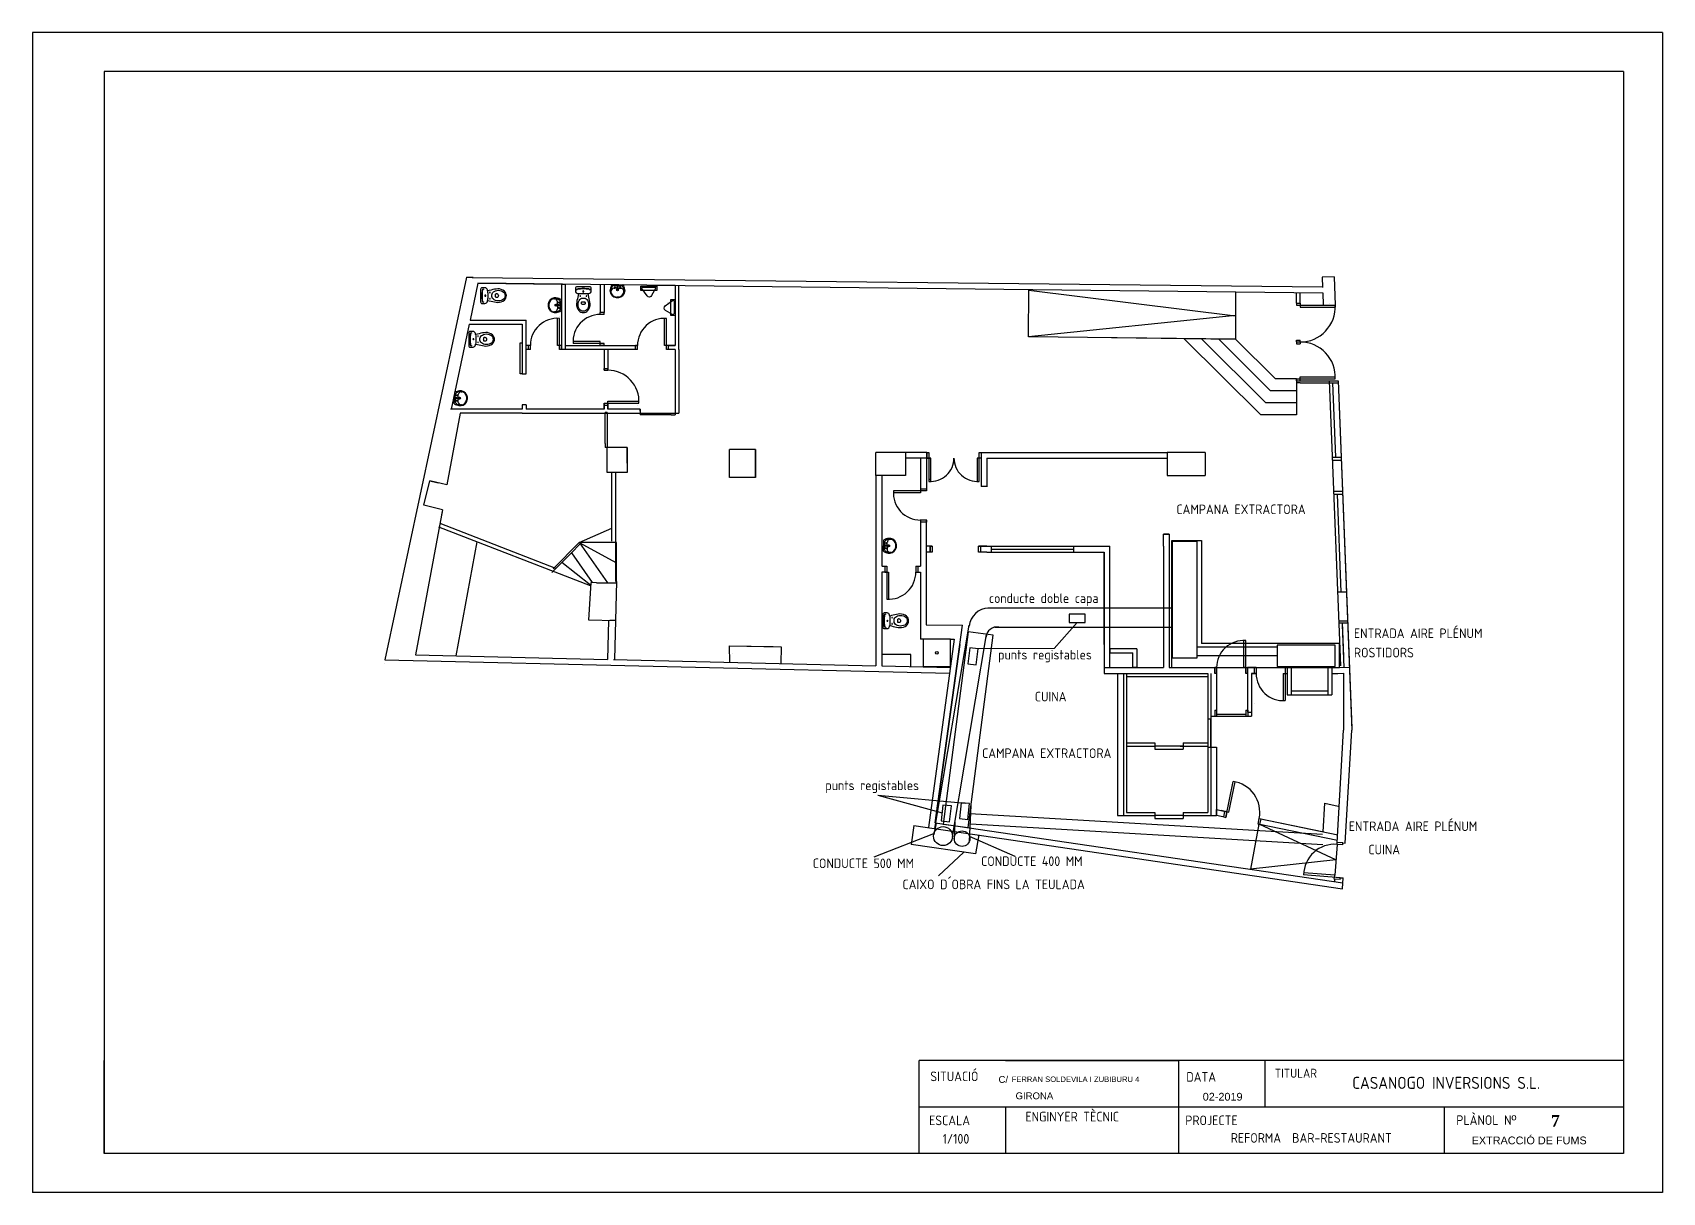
# Model space of a CAD drawing. Header units: millimetres. Extents: x 7 to 259, y -45 to 103.
# Drawn here: x 212.57 to 217.82, y 82.9 to 86.63 of the extents above; entities that cross this region are included whole.
import ezdxf

# ---------------------------------------------------------------- set-up
doc = ezdxf.new("R2010")
doc.units = ezdxf.units.MM
doc.linetypes.add('CONTINUA', pattern=[0])
doc.linetypes.add('LÍNEAS_OCULTAS2', pattern=[4.7625, 3.175, -1.5875])
for name, color, linetype in [('CAJETI1', 5, 'Continuous'), ('emergencia', 97, 'Continuous'), ('estructura', 5, 'Continuous'), ('maquiactual', 90, 'Continuous'), ('maquinaria', 42, 'Continuous'), ('OFICINES', 6, 'Continuous'), ('portes', 4, 'Continuous')]:
    doc.layers.add(name, color=color, linetype=linetype)
doc.layers.add('ELECTRIC', color=86, linetype='Continuous', lineweight=9)
doc.styles.add('ISO', font='isocp.shx')
doc.styles.get("Standard").update_dxf_attribs({"font": 'arial.ttf'})
doc.styles.add('TECHNICLIGHT', font='timesbd.ttf', dxfattribs={"height": 2})

# ---------------------------------------------------------------- blocks, each defined once
blk = doc.blocks.new('VI-IN')
for p, q in [((-0.048, -0.423), (-0.048, -0.403)), ((0, -0.04), (-0.011, -0.04)), ((0, -0.04), (0.011, -0.04)), ((0.048, -0.423), (0.048, -0.403))]:
    blk.add_line(p, q)
blk.add_lwpolyline([(-0.163, -0.358, -0.0164), (-0.122, -0.18, -0.014244), (-0.146, -0.175, -0.379899), (-0.203, -0.112), (-0.203, -0.04, -0.414214), (-0.163, 0), (0, 0), (0.163, 0, -0.414214), (0.203, -0.04), (0.203, -0.112, -0.379899), (0.146, -0.175, -0.014244), (0.122, -0.18, -0.0164), (0.163, -0.358, -0.034533), (0.175, -0.44, -0.180901), (0.118, -0.613, -0.210568), (0, -0.665, -0.210568), (-0.118, -0.613, -0.180901), (-0.175, -0.44, -0.034533)], format="xyb", close=True)
for centre, radius in [((-0.08, -0.24), 0.0075), ((0, -0.122), 0.0135), ((0, -0.122), 0.0135), ((0.08, -0.24), 0.0075)]:
    blk.add_circle(centre, radius)
for centre, radius, start, end in [((-0.139, -0.089), 0.04, 96.2719, 180), ((-0.14, -0.096), 0.04, 96.2141, 169.7572), ((0, -1.201), 1.154, 90.0008, 97.203), ((0, -1.197), 1.157, 90.0008, 97.1409), ((0.079, -0.461), 0.216, 168.3805, 209.1161), ((0.112, -0.468), 0.25, 152.5973, 168.3805), ((0, 1.219), 1.404, 264.9986, 270), ((-0.007, -0.406), 0.116, 96.2419, 152.5973), ((-0.033, -0.403), 0.015, 96.6492, 180), ((0, -0.686), 0.3, 90, 96.6492), ((0, -0.47), 0.18, 90, 96.2419), ((0, -1.197), 1.157, 82.8591, 89.9992), ((0, -1.201), 1.154, 82.797, 89.9992), ((0, 1.219), 1.404, 270, 275.0014), ((0, -0.47), 0.18, 83.7581, 90), ((0, -0.686), 0.3, 83.3508, 90), ((0.007, -0.406), 0.116, 27.4027, 83.7581), ((0.033, -0.403), 0.015, 0, 83.3508), ((-0.112, -0.468), 0.25, 11.6195, 27.4027), ((-0.079, -0.461), 0.216, 330.8839, 11.6195), ((0.139, -0.089), 0.04, 0, 83.7281), ((0.14, -0.096), 0.04, 10.2428, 83.7859), ((0, -0.505), 0.126, 209.1161, 270), ((-0.018, -0.423), 0.03, 180, 233.1301), ((0, -0.399), 0.06, 233.1301, 270), ((0, -0.399), 0.06, 270, 306.8699), ((0, -0.505), 0.126, 270, 330.8839), ((0.018, -0.423), 0.03, 306.8699, 0)]:
    blk.add_arc(centre, radius, start, end)
blk = doc.blocks.new('Vic-WC')
at = {"xscale": -1}
blk.add_blockref('VI-IN', (0, 0), dxfattribs=at)

msp = doc.modelspace()

# ---------------------------------------------------------------- linework, layer by layer
at = {"color": 6}
for p, q in [((214.4316, 85.8217), (214.4493, 85.8217)), ((214.4316, 85.8217), (214.4671, 85.8217)), ((214.4395, 85.8103), (214.4377, 85.8103)), ((214.4493, 85.8193), (214.4378, 85.8193)), ((214.4493, 85.8103), (214.4395, 85.8103)), ((214.4493, 85.8193), (214.4608, 85.8193)), ((214.4493, 85.8103), (214.4591, 85.8103)), ((214.4591, 85.8103), (214.461, 85.8103)), ((214.2563, 85.7654), (214.2563, 85.7673)), ((214.2563, 85.7556), (214.2563, 85.7654)), ((214.2563, 85.7556), (214.2563, 85.7458)), ((214.2563, 85.7458), (214.2563, 85.744)), ((214.2653, 85.7556), (214.2653, 85.7671)), ((214.2653, 85.7556), (214.2653, 85.7441)), ((214.2677, 85.7734), (214.2677, 85.7556)), ((214.2677, 85.7734), (214.2677, 85.7379)), ((213.9239, 85.439), (213.9254, 85.4745)), ((213.9239, 85.439), (213.9246, 85.4567)), ((213.9271, 85.4566), (213.9266, 85.4452)), ((213.9271, 85.4566), (213.9275, 85.4681)), ((213.936, 85.4563), (213.9356, 85.4465)), ((213.9356, 85.4465), (213.9356, 85.4446)), ((213.936, 85.4563), (213.9364, 85.466)), ((213.9364, 85.466), (213.9365, 85.4679)), ((215.3063, 84.9636), (215.3077, 84.999)), ((215.3063, 84.9636), (215.307, 84.9813)), ((215.3094, 84.9812), (215.3089, 84.9697)), ((215.3094, 84.9812), (215.3099, 84.9927)), ((215.318, 84.9711), (215.3179, 84.9692)), ((215.3184, 84.9809), (215.318, 84.9711)), ((215.3184, 84.9809), (215.3187, 84.9906)), ((215.3187, 84.9906), (215.3188, 84.9925))]:
    msp.add_line(p, q, dxfattribs=at)
for p, q in [((215.8567, 84.6492), (215.9307, 84.7333)), ((215.8567, 84.6492), (215.6111, 84.6484)), ((216.7787, 84.5894), (216.7787, 84.5883)), ((216.492, 84.4441), (216.492, 84.4316)), ((216.3608, 84.3312), (216.3795, 84.3312)), ((215.288, 84.177), (215.5706, 84.1511)), ((215.288, 84.177), (215.4952, 84.1196)), ((216.7231, 84.0593), (216.7284, 84.1508)), ((215.2765, 83.9781), (215.4689, 84.0534)), ((215.4041, 84.0795), (215.3956, 84.0181)), ((215.603, 83.9879), (215.3956, 84.0181)), ((215.7302, 83.9796), (215.584, 84.0437)), ((215.6132, 84.0489), (215.603, 83.9879)), ((215.4836, 83.9173), (215.5656, 83.9929))]:
    msp.add_line(p, q)
for centre, radius in [((214.4409, 85.8144), 0.00161), ((214.4493, 85.8056), 0.00322), ((214.4493, 85.8056), 0.00211), ((214.4493, 85.8149), 0.00161), ((214.4578, 85.8144), 0.00161), ((214.2516, 85.7556), 0.00322), ((214.2516, 85.7556), 0.00211), ((214.2604, 85.7641), 0.00161), ((214.2604, 85.7472), 0.00161), ((214.2609, 85.7556), 0.00161), ((213.9314, 85.4565), 0.00161), ((213.9316, 85.448), 0.00161), ((213.9322, 85.4649), 0.00161), ((213.9407, 85.4561), 0.00322), ((213.9407, 85.4561), 0.00211), ((215.3137, 84.981), 0.00161), ((215.3139, 84.9726), 0.00161), ((215.3146, 84.9895), 0.00161), ((215.3231, 84.9807), 0.00322), ((215.3231, 84.9807), 0.00211)]:
    msp.add_circle(centre, radius, dxfattribs=at)
for centre, radius, start, end in [((214.433, 85.801), 0.0382, 9.9338, 9.9338), ((214.247, 85.772), 0.0382, 279.9338, 279.9338), ((214.4482, 85.8023), 0.0226, 174.8129, 186.5806), ((214.4657, 85.801), 0.0401, 171.9611, 175.3079), ((214.448, 85.8028), 0.0225, 187.8325, 262.7669), ((214.4666, 85.801), 0.041, 150.4514, 172.1359), ((214.4482, 85.8023), 0.0207, 174.8129, 186.5806), ((214.4657, 85.801), 0.0382, 171.8597, 175.3079), ((214.448, 85.8028), 0.0205, 187.8325, 262.7669), ((214.4469, 85.8029), 0.0194, 143.508, 169.4742), ((214.4405, 85.7991), 0.0122, 129.1375, 203.4893), ((214.4316, 85.8209), 0.000804, 90, 150.4514), ((214.4528, 85.7991), 0.0264, 135.309, 144.5281), ((214.438, 85.8019), 0.00841, 92.1402, 128.2338), ((214.4378, 85.8139), 0.00533, 90, 135.309), ((214.4507, 85.8028), 0.0205, 277.2331, 352.1675), ((214.4507, 85.8028), 0.0225, 277.2331, 352.1675), ((214.4608, 85.8139), 0.00533, 44.691, 90), ((214.4606, 85.8019), 0.00841, 51.7662, 87.8598), ((214.4458, 85.7991), 0.0264, 35.4719, 44.691), ((214.4582, 85.7991), 0.0122, 336.5107, 50.8625), ((214.4671, 85.8209), 0.000804, 29.5486, 90), ((214.4517, 85.8029), 0.0194, 10.5258, 36.492), ((214.4321, 85.801), 0.041, 7.8641, 29.5486), ((214.433, 85.801), 0.0382, 4.6921, 8.1403), ((214.4505, 85.8023), 0.0207, 353.4194, 5.1871), ((214.433, 85.801), 0.0401, 4.6921, 8.0389), ((214.4505, 85.8023), 0.0226, 353.4194, 5.1871), ((214.2594, 85.7556), 0.0332, 172.7803, 180), ((214.2594, 85.7556), 0.0332, 180, 187.2197), ((214.2488, 85.757), 0.0225, 97.8325, 172.7669), ((214.2488, 85.7543), 0.0225, 187.2331, 262.1675), ((214.2594, 85.7556), 0.0313, 172.7803, 187.2197), ((214.2488, 85.757), 0.0205, 97.8325, 172.7669), ((214.2488, 85.7543), 0.0205, 187.2331, 262.1675), ((214.2451, 85.7645), 0.0122, 39.1375, 113.4893), ((214.2451, 85.7468), 0.0122, 246.5107, 320.8625), ((214.2483, 85.7568), 0.0226, 84.8129, 96.5806), ((214.2483, 85.7568), 0.0207, 84.8129, 96.5806), ((214.2483, 85.7545), 0.0207, 263.4194, 275.1871), ((214.247, 85.7393), 0.0382, 81.8597, 85.3079), ((214.247, 85.772), 0.0382, 274.6921, 278.1403), ((214.247, 85.7393), 0.0401, 81.9611, 85.3079), ((214.2489, 85.758), 0.0194, 53.508, 79.4742), ((214.2489, 85.7532), 0.0194, 280.5258, 306.492), ((214.247, 85.7384), 0.041, 60.4514, 82.1359), ((214.247, 85.7729), 0.041, 277.8641, 299.5486), ((214.2479, 85.7669), 0.00841, 2.1402, 38.2338), ((214.2479, 85.7443), 0.00841, 321.7662, 357.8598), ((214.2451, 85.7521), 0.0264, 45.309, 54.5281), ((214.2451, 85.7591), 0.0264, 305.4719, 314.691), ((214.2599, 85.7671), 0.00533, 0, 45.309), ((214.2599, 85.7441), 0.00533, 314.691, 0), ((214.2669, 85.7734), 0.000804, 0, 60.4514), ((214.2669, 85.7379), 0.000804, 299.5486, 0), ((214.4493, 85.8134), 0.0332, 262.7803, 270), ((214.4493, 85.8134), 0.0313, 262.7803, 277.2197), ((214.4493, 85.8134), 0.0332, 270, 277.2197), ((214.2483, 85.7545), 0.0226, 263.4194, 275.1871), ((214.247, 85.772), 0.0401, 274.6921, 278.0389), ((213.9446, 85.4396), 0.0382, 97.6416, 97.6416), ((213.9262, 85.4744), 0.000804, 117.2564, 177.7078), ((213.9446, 85.4387), 0.041, 95.5719, 117.2564), ((213.9328, 85.4679), 0.00533, 132.3988, 177.7078), ((213.9471, 85.4523), 0.0264, 123.1796, 132.3988), ((213.9435, 85.4584), 0.0194, 98.2336, 124.1998), ((213.9449, 85.4673), 0.00841, 139.474, 175.5675), ((213.9476, 85.4647), 0.0122, 64.2185, 138.5702), ((213.9446, 85.4396), 0.0401, 92.3999, 95.7467), ((213.9446, 85.4396), 0.0382, 92.3999, 95.848), ((213.9441, 85.4571), 0.0226, 81.1272, 92.8948), ((213.9441, 85.4571), 0.0207, 81.1272, 92.8948), ((213.9436, 85.4573), 0.0205, 4.9409, 79.8753), ((213.9436, 85.4573), 0.0225, 4.9409, 79.8753), ((213.9247, 85.439), 0.000804, 177.7078, 238.1592), ((213.946, 85.4731), 0.041, 238.1592, 259.8437), ((213.9319, 85.445), 0.00533, 177.7078, 223.0168), ((213.9473, 85.4593), 0.0264, 223.0168, 232.2359), ((213.9433, 85.4536), 0.0194, 231.2157, 257.182), ((213.944, 85.4446), 0.00841, 179.848, 215.9415), ((213.9469, 85.447), 0.0122, 216.8453, 291.1971), ((213.9459, 85.4722), 0.0401, 259.6689, 263.0156), ((213.9459, 85.4722), 0.0382, 259.5675, 263.0156), ((213.944, 85.4548), 0.0226, 262.5207, 274.2884), ((213.944, 85.4548), 0.0207, 262.5207, 274.2884), ((213.9435, 85.4546), 0.0205, 275.5403, 350.4747), ((213.9435, 85.4546), 0.0225, 275.5403, 350.4747), ((213.9329, 85.4564), 0.0313, 350.4881, 4.9275), ((213.9329, 85.4564), 0.0332, 350.4881, 357.7078), ((213.9329, 85.4564), 0.0332, 357.7078, 4.9275), ((215.3269, 84.9642), 0.0382, 97.6416, 97.6416), ((215.3085, 84.999), 0.000804, 117.2564, 177.7078), ((215.3269, 84.9633), 0.041, 95.5719, 117.2564), ((215.3294, 84.9769), 0.0264, 123.1796, 132.3988), ((215.3258, 84.983), 0.0194, 98.2336, 124.1998), ((215.3299, 84.9892), 0.0122, 64.2185, 138.5702), ((215.3269, 84.9642), 0.0401, 92.3999, 95.7467), ((215.3269, 84.9642), 0.0382, 92.3999, 95.848), ((215.3264, 84.9817), 0.0226, 81.1272, 92.8948), ((215.3264, 84.9817), 0.0207, 81.1272, 92.8948), ((215.3259, 84.9819), 0.0205, 4.9409, 79.8753), ((215.3259, 84.9819), 0.0225, 4.9409, 79.8753), ((215.3071, 84.9636), 0.000804, 177.7078, 238.1592), ((215.3283, 84.9977), 0.041, 238.1592, 259.8437), ((215.3143, 84.9695), 0.00533, 177.7078, 223.0168), ((215.3152, 84.9925), 0.00533, 132.3988, 177.7078), ((215.3297, 84.9839), 0.0264, 223.0168, 232.2359), ((215.3256, 84.9781), 0.0194, 231.2157, 257.182), ((215.3263, 84.9692), 0.00841, 179.848, 215.9415), ((215.3272, 84.9918), 0.00841, 139.474, 175.5675), ((215.3292, 84.9716), 0.0122, 216.8453, 291.1971), ((215.3283, 84.9968), 0.0401, 259.6689, 263.0156), ((215.3283, 84.9968), 0.0382, 259.5675, 263.0156), ((215.3263, 84.9794), 0.0226, 262.5207, 274.2884), ((215.3263, 84.9794), 0.0207, 262.5207, 274.2884), ((215.3258, 84.9792), 0.0205, 275.5403, 350.4747), ((215.3258, 84.9792), 0.0225, 275.5403, 350.4747), ((215.3152, 84.981), 0.0313, 350.4881, 4.9275), ((215.3152, 84.981), 0.0332, 350.4881, 357.7078), ((215.3152, 84.981), 0.0332, 357.7078, 4.9275)]:
    msp.add_arc(centre, radius, start, end, dxfattribs=at)
at = {"color": 6, "linetype": 'ByBlock'}
for p in [(214.4256, 85.8025), (214.4283, 85.7992), (214.4395, 85.8103), (214.4472, 85.8056), (214.4483, 85.814), (214.4504, 85.816), (214.4514, 85.8056), (214.4703, 85.7995), (214.4731, 85.8021), (214.2282, 85.7556), (214.2452, 85.7766), (214.2455, 85.7346), (214.2485, 85.7794), (214.2516, 85.7577), (214.2516, 85.7535), (214.2563, 85.7654), (214.26, 85.7567), (214.262, 85.7546), (214.4493, 85.7822), (214.2481, 85.7319), (213.9452, 85.4797), (213.9476, 85.4768), (213.9303, 85.4575), (213.9323, 85.4554), (213.9356, 85.4465), (213.9406, 85.454), (213.9408, 85.4582), (213.9428, 85.4322), (213.9462, 85.4348), (213.9641, 85.4552), (215.3275, 85.0043), (215.33, 85.0014), (215.3127, 84.9821), (215.3146, 84.98), (215.318, 84.9711), (215.323, 84.9786), (215.3231, 84.9828), (215.3252, 84.9568), (215.3286, 84.9594), (215.3465, 84.9797)]:
    msp.add_point(p, dxfattribs=at)
at = {"layer": 'CAJETI1'}
for p, q in [((212.5655, 86.6344), (212.5655, 82.8969)), ((215.1905, 86.6344), (212.5655, 86.6344)), ((217.8155, 86.6344), (215.1905, 86.6344)), ((217.8155, 86.6344), (217.8155, 82.8969)), ((212.796, 86.5094), (212.796, 83.0219)), ((215.1905, 82.8969), (212.5655, 82.8969)), ((217.8155, 82.8969), (215.1905, 82.8969))]:
    msp.add_line(p, q, dxfattribs=at)
at = {"layer": 'CAJETI1', "color": 5}
for p, q in [((217.6905, 86.5094), (212.796, 86.5094)), ((217.6905, 86.5094), (217.6905, 83.0219)), ((217.6905, 83.3219), (215.421, 83.3219)), ((217.6905, 83.1719), (215.421, 83.1719)), ((217.6905, 83.0219), (212.796, 83.0219))]:
    msp.add_line(p, q, dxfattribs=at)
at = {"layer": 'CAJETI1', "linetype": 'CONTINUA'}
for p, q in [((212.796, 83.0219), (212.796, 83.3219)), ((215.421, 83.0219), (215.421, 83.3219))]:
    msp.add_line(p, q, dxfattribs=at)
at = {"layer": 'ELECTRIC'}
msp.add_line((216.122, 84.6481), (216.122, 84.5879), dxfattribs=at)
at = {"layer": 'emergencia', "color": 5}
for p, q in [((215.6994, 83.3219), (216.2562, 83.3219)), ((216.2562, 83.3219), (216.2562, 83.0219)), ((216.5343, 83.3219), (216.5343, 83.1719)), ((215.6994, 83.1719), (215.6994, 83.0219)), ((217.1125, 83.1719), (217.1125, 83.0219))]:
    msp.add_line(p, q, dxfattribs=at)
at = {"layer": 'estructura'}
for p, q in [((213.9632, 85.8462), (213.7006, 84.6128)), ((213.9851, 85.8454), (213.963, 85.8454)), ((213.9818, 85.8455), (216.7209, 85.8148)), ((216.758, 85.8473), (216.7197, 85.8458)), ((216.7197, 85.8458), (216.721, 85.8126)), ((216.758, 85.8473), (216.7615, 85.7562)), ((214.0002, 85.8265), (213.9749, 85.7075)), ((214.6352, 85.8194), (214.0002, 85.8265)), ((214.0002, 85.8265), (214.2689, 85.8235)), ((214.2689, 85.8235), (214.2814, 85.8235)), ((214.2689, 85.8235), (214.2689, 85.8235)), ((214.2689, 85.8235), (214.2814, 85.8235)), ((214.2689, 85.8235), (214.2689, 85.6134)), ((214.2814, 85.8235), (214.2814, 85.6134)), ((214.2814, 85.8234), (214.2814, 85.6259)), ((214.3939, 85.8221), (214.3939, 85.7322)), ((214.4064, 85.822), (214.4064, 85.7322)), ((214.5738, 85.8201), (216.7216, 85.7961)), ((214.6352, 85.8194), (214.6352, 85.6259)), ((214.6477, 85.6134), (214.6477, 85.8193)), ((215.7732, 85.6544), (215.7749, 85.8044)), ((215.7749, 85.8044), (216.4407, 85.7219)), ((216.4407, 85.7977), (216.4407, 85.6469)), ((216.4407, 85.7969), (216.4407, 85.6469)), ((216.6365, 85.7624), (216.6365, 85.7948)), ((216.649, 85.7624), (216.649, 85.7946)), ((216.7216, 85.7961), (216.7232, 85.7562)), ((216.6365, 85.7624), (216.649, 85.7624)), ((216.7232, 85.7562), (216.7615, 85.7562)), ((213.9722, 85.695), (213.9138, 85.4209)), ((213.9722, 85.695), (214.1424, 85.695)), ((213.9749, 85.7075), (214.1549, 85.7075)), ((214.1424, 85.695), (214.1424, 85.5345)), ((214.1549, 85.5345), (214.1549, 85.7075)), ((216.4407, 85.7223), (215.7732, 85.6544)), ((216.4407, 85.6469), (215.7732, 85.6544)), ((216.0413, 85.6514), (216.4407, 85.6469)), ((216.5216, 85.4024), (216.274, 85.6488)), ((216.5376, 85.4412), (216.3296, 85.6482)), ((216.5536, 85.4799), (216.3851, 85.6476)), ((216.5696, 85.5187), (216.4407, 85.6469)), ((214.1626, 85.6262), (214.1549, 85.6262)), ((214.1626, 85.6134), (214.1549, 85.6134)), ((214.5139, 85.6134), (214.2689, 85.6134)), ((214.2814, 85.6259), (214.5139, 85.6259)), ((214.4189, 85.6134), (214.4064, 85.6134)), ((214.4064, 85.6134), (214.4064, 85.5461)), ((214.4189, 85.6134), (214.4189, 85.5461)), ((214.6139, 85.6259), (214.6352, 85.6259)), ((214.6352, 85.6259), (214.6139, 85.6259)), ((214.6352, 85.6134), (214.6139, 85.6134)), ((214.6352, 85.6134), (214.6352, 85.5461)), ((214.6477, 85.6134), (214.6477, 85.4084)), ((214.1424, 85.5345), (214.1549, 85.5345)), ((214.6352, 85.5461), (214.6352, 85.4084)), ((216.5423, 85.4912), (216.5423, 85.4912)), ((216.6365, 85.4799), (216.5536, 85.4799)), ((216.6365, 85.5187), (216.5696, 85.5187)), ((216.6365, 85.5187), (216.6365, 85.4799)), ((216.6365, 85.5124), (216.649, 85.5124)), ((216.6365, 85.5124), (216.6365, 85.5062)), ((216.649, 85.5062), (216.6365, 85.5062)), ((216.6365, 85.4799), (216.6365, 85.4412)), ((216.649, 85.5124), (216.7711, 85.5124)), ((216.649, 85.5062), (216.7711, 85.5062)), ((216.742, 85.5124), (216.7781, 84.5942)), ((216.7708, 85.5124), (216.8148, 84.3928)), ((216.7711, 85.5124), (216.8154, 84.3869)), ((214.1424, 85.4209), (213.9112, 85.4209)), ((214.1424, 85.4209), (213.9112, 85.4209)), ((214.1424, 85.4209), (213.9138, 85.4209)), ((214.1424, 85.4345), (214.1424, 85.4209)), ((214.1549, 85.4345), (214.1424, 85.4345)), ((214.1549, 85.4345), (214.1549, 85.4209)), ((214.4064, 85.4209), (214.1549, 85.4209)), ((214.4064, 85.4399), (214.4064, 85.4209)), ((214.4064, 85.4209), (214.4064, 85.4399)), ((214.4064, 85.4336), (214.4189, 85.4336)), ((214.4189, 85.4209), (214.4189, 85.4461)), ((214.4189, 85.4399), (214.4189, 85.4209)), ((214.5227, 85.4209), (214.4189, 85.4209)), ((214.5227, 85.4209), (214.5227, 85.4084)), ((216.6365, 85.4412), (216.5376, 85.4412)), ((216.6365, 85.4412), (216.6365, 85.4024)), ((213.9431, 85.4084), (213.9003, 85.1766)), ((213.9431, 85.4084), (213.9003, 85.1766)), ((214.1424, 85.4084), (213.9431, 85.4084)), ((214.1424, 85.4084), (214.6477, 85.4084)), ((216.6365, 85.4024), (216.5216, 85.4024)), ((214.4808, 85.2972), (214.4158, 85.2972)), ((214.4158, 85.2172), (214.4158, 85.2972)), ((214.4808, 85.2472), (214.4808, 85.2972)), ((214.4808, 85.2972), (214.4808, 85.2172)), ((214.4808, 85.2906), (214.4808, 85.2172)), ((214.8108, 85.2006), (214.8108, 85.2906)), ((214.844, 85.2906), (214.8108, 85.2906)), ((214.894, 85.2906), (214.844, 85.2906)), ((214.894, 85.2906), (214.8935, 85.2006)), ((214.894, 85.2406), (214.894, 85.2906)), ((214.894, 85.2906), (214.894, 85.2006)), ((215.446, 85.2816), (215.282, 85.2816)), ((215.3772, 85.2816), (215.282, 85.2816)), ((215.282, 85.232), (215.282, 85.2816)), ((215.3772, 85.2816), (215.3772, 85.232)), ((215.3772, 85.2816), (215.3772, 85.2066)), ((215.442, 85.2629), (215.3772, 85.2629)), ((215.4257, 85.2629), (215.4257, 85.1635)), ((215.446, 85.2629), (215.4344, 85.2629)), ((215.446, 85.2629), (215.4344, 85.2629)), ((215.4445, 85.2629), (215.4445, 85.1635)), ((215.446, 85.2816), (215.446, 85.2629)), ((215.446, 85.2816), (215.4523, 85.2816)), ((215.446, 85.2629), (215.4585, 85.2629)), ((215.6148, 85.2816), (216.2206, 85.2816)), ((215.621, 85.2816), (215.621, 85.1716)), ((215.6398, 85.2629), (216.2206, 85.2629)), ((215.6398, 85.2629), (215.6398, 85.1862)), ((215.6398, 85.2629), (215.6398, 85.1704)), ((216.3431, 85.2816), (216.2206, 85.2816)), ((216.2206, 85.2816), (216.2206, 85.2066)), ((216.3431, 85.2816), (216.3431, 85.2316)), ((216.3431, 85.2816), (216.3431, 85.2066)), ((214.4808, 85.2172), (214.4158, 85.2172)), ((214.4317, 84.9954), (214.4317, 85.2172)), ((214.4442, 84.8653), (214.4442, 85.2172)), ((214.894, 85.2406), (214.894, 85.2406)), ((215.2818, 85.2066), (215.2818, 85.232)), ((216.7808, 85.2558), (216.7521, 85.2558)), ((216.7808, 85.2558), (216.7521, 85.2558)), ((213.8259, 85.1113), (213.8451, 85.1903)), ((213.8451, 85.1903), (213.8451, 85.1903)), ((213.8451, 85.1903), (213.8715, 85.1838)), ((213.9003, 85.1766), (213.8451, 85.1903)), ((214.894, 85.2006), (214.8108, 85.2006)), ((215.2818, 85.2066), (215.2818, 84.5938)), ((215.3772, 85.2066), (215.2818, 85.2066)), ((215.3006, 85.2066), (215.3006, 84.9343)), ((215.3006, 85.2066), (215.3006, 84.9156)), ((215.6398, 85.1716), (215.621, 85.1716)), ((216.2206, 85.2066), (216.3431, 85.2066)), ((216.7848, 85.1559), (216.756, 85.1559)), ((213.8855, 85.0965), (213.8259, 85.1113)), ((213.8855, 85.0965), (213.7992, 84.629)), ((214.2511, 84.9077), (213.8783, 85.0521)), ((213.8855, 85.0965), (213.8825, 85.0802)), ((215.4256, 85.0649), (215.4256, 84.9146)), ((215.4443, 85.0649), (215.4443, 84.7261)), ((214.3626, 84.8511), (213.8741, 85.0404)), ((214.3264, 84.9915), (214.4316, 85.0369)), ((216.2081, 84.9791), (216.2081, 85.0185)), ((216.2081, 85.0185), (216.2268, 85.0185)), ((216.2268, 85.0179), (216.2081, 85.0179)), ((216.2268, 85.0185), (216.2268, 84.5879)), ((213.9968, 84.9937), (213.9288, 84.626)), ((214.3009, 84.9582), (214.2382, 84.8946)), ((214.2425, 84.9064), (214.3264, 84.9915)), ((214.3258, 84.991), (214.294, 84.9591)), ((214.3281, 84.9858), (214.3009, 84.9582)), ((214.3009, 84.9582), (214.3681, 84.8618)), ((214.3258, 84.991), (214.4461, 84.926)), ((214.4461, 84.991), (214.3264, 84.9915)), ((214.3271, 84.9902), (214.4174, 84.861)), ((214.4062, 84.9911), (214.3664, 84.9911)), ((214.4461, 84.991), (214.4062, 84.9911)), ((214.4461, 84.861), (214.4461, 84.991)), ((215.463, 84.9791), (215.4446, 84.9791)), ((215.463, 84.9604), (215.4446, 84.9604)), ((215.4568, 84.9795), (215.4568, 84.9604)), ((215.6398, 84.9791), (215.613, 84.9791)), ((215.6398, 84.9604), (215.613, 84.9604)), ((215.6193, 84.9791), (215.653, 84.9791)), ((215.6398, 84.9791), (216.0356, 84.9791)), ((215.6398, 84.9604), (216.0168, 84.9604)), ((215.653, 84.9791), (215.653, 84.9604)), ((215.653, 84.9791), (215.918, 84.9791)), ((215.6585, 84.9791), (216.0356, 84.9791)), ((215.918, 84.9791), (215.918, 84.9604)), ((216.0168, 84.6628), (216.0168, 84.9604)), ((216.0168, 84.9604), (216.0168, 84.5691)), ((216.0356, 84.5879), (216.0356, 84.9791)), ((216.2081, 84.9791), (216.2081, 84.5879)), ((214.3628, 84.854), (214.2703, 84.9271)), ((215.3006, 84.9146), (215.3169, 84.9146)), ((215.3169, 84.8959), (215.3006, 84.8959)), ((215.3006, 84.8959), (215.3006, 84.5934)), ((215.4169, 84.9146), (215.4256, 84.9146)), ((215.4169, 84.8959), (215.4256, 84.8959)), ((215.4256, 84.8959), (215.4256, 84.6796)), ((214.3633, 84.8614), (214.3558, 84.7416)), ((214.3823, 84.861), (214.3633, 84.8621)), ((214.3823, 84.861), (214.4461, 84.861)), ((214.4462, 84.8653), (214.4403, 84.6138)), ((216.7975, 84.8312), (216.7688, 84.8312)), ((214.3558, 84.7416), (214.4432, 84.7396)), ((214.4208, 84.7401), (214.4178, 84.6144)), ((214.4432, 84.7396), (214.4245, 84.7396)), ((216.8016, 84.7378), (216.7724, 84.7378)), ((215.4443, 84.7261), (215.5605, 84.7248)), ((215.4729, 84.0883), (215.5605, 84.7248)), ((216.8015, 84.7312), (216.7727, 84.7312)), ((216.7843, 84.7334), (216.7877, 84.624)), ((214.8119, 84.605), (214.8109, 84.6587)), ((214.8109, 84.6587), (214.9506, 84.6556)), ((214.8109, 84.6587), (214.9771, 84.655)), ((214.8196, 84.632), (214.8196, 84.632)), ((214.9771, 84.655), (214.9758, 84.6011)), ((215.3945, 84.6301), (215.3006, 84.6301)), ((215.3945, 84.5926), (215.3945, 84.6301)), ((215.4345, 84.6796), (215.4256, 84.6796)), ((215.5345, 84.6796), (215.4509, 84.0726)), ((215.552, 84.6628), (215.4729, 84.0883)), ((215.522, 84.6796), (215.5345, 84.6796)), ((216.122, 84.6481), (216.0356, 84.6481)), ((216.0356, 84.6481), (216.0356, 84.6356)), ((216.0356, 84.6356), (216.1095, 84.6356)), ((216.1095, 84.5879), (216.1095, 84.6356)), ((216.122, 84.6481), (216.122, 84.5879)), ((213.6984, 84.6026), (213.6984, 84.6023)), ((213.7006, 84.6128), (215.5193, 84.5696)), ((213.7957, 84.6105), (213.7956, 84.6097)), ((213.7992, 84.629), (214.4178, 84.6144)), ((214.4365, 84.6139), (215.2818, 84.5938)), ((215.3006, 84.5934), (215.5219, 84.5881)), ((216.0168, 84.5879), (216.2081, 84.5879)), ((216.122, 84.5879), (216.1095, 84.5879)), ((216.2268, 84.5879), (216.3795, 84.5879)), ((216.3795, 84.5879), (216.3795, 84.5317)), ((216.4795, 84.5879), (216.4795, 84.4441)), ((216.5068, 84.5879), (216.4795, 84.5879)), ((216.4795, 84.5879), (216.5068, 84.5879)), ((216.4795, 84.5879), (216.5006, 84.5879)), ((216.4905, 84.5879), (216.5068, 84.5879)), ((216.5006, 84.5879), (216.5006, 84.5691)), ((216.6194, 84.5879), (216.6006, 84.5879)), ((216.6006, 84.5879), (216.6194, 84.5879)), ((216.6069, 84.5879), (216.6155, 84.5879)), ((216.6069, 84.5879), (216.6069, 84.5004)), ((216.6194, 84.5879), (216.6194, 84.5004)), ((216.7381, 84.5879), (216.7691, 84.5879)), ((216.7381, 84.5879), (216.7381, 84.5004)), ((216.7506, 84.5879), (216.7506, 84.5004)), ((216.771, 84.588), (216.8074, 84.5894)), ((216.0606, 84.5691), (216.0606, 84.1116)), ((216.3608, 84.5691), (216.3608, 84.1116)), ((216.3795, 84.5691), (216.3795, 84.4441)), ((216.3795, 84.5504), (216.3795, 84.5317)), ((216.492, 84.5691), (216.492, 84.4441)), ((216.492, 84.5691), (216.5068, 84.5691)), ((216.492, 84.5691), (216.5068, 84.5691)), ((216.492, 84.5691), (216.5068, 84.5691)), ((216.5068, 84.5691), (216.492, 84.5691)), ((216.7506, 84.5691), (216.7699, 84.5691)), ((216.7699, 84.5691), (216.7886, 84.57)), ((216.7699, 84.5691), (216.7886, 84.57)), ((216.7886, 84.57), (216.7886, 84.3869)), ((216.7886, 84.57), (216.7886, 84.3869)), ((216.6069, 84.5004), (216.7506, 84.5004)), ((216.6194, 84.5129), (216.7381, 84.5129)), ((216.3608, 84.4316), (216.3795, 84.4316)), ((216.4796, 84.4441), (216.492, 84.4441)), ((216.4796, 84.4441), (216.4883, 84.4441)), ((216.4796, 84.4316), (216.492, 84.4316)), ((216.7674, 84.0246), (216.7886, 84.3869)), ((216.7941, 84.0228), (216.8154, 84.3869)), ((216.3795, 84.3312), (216.3795, 84.1116)), ((216.0606, 84.1116), (216.1802, 84.1116)), ((216.272, 84.1116), (216.3795, 84.1116)), ((216.3795, 84.1116), (216.3795, 84.1303)), ((216.3795, 84.1303), (216.4187, 84.1222)), ((216.3795, 84.1303), (216.4126, 84.1235)), ((216.4089, 84.1055), (216.3795, 84.1116)), ((216.4126, 84.1235), (216.394, 84.1273)), ((216.394, 84.1273), (216.4187, 84.1222)), ((216.4039, 84.1125), (216.4065, 84.1248)), ((216.4126, 84.1235), (216.4089, 84.1055)), ((216.7284, 84.1508), (216.771, 84.1419)), ((215.4041, 84.0795), (216.7855, 83.8756)), ((215.4729, 84.0883), (216.7866, 83.8944)), ((216.516, 84.0833), (216.4882, 83.9384)), ((216.7686, 84.0308), (216.5129, 84.0839)), ((216.5166, 84.102), (216.7254, 84.0588)), ((216.5166, 84.102), (216.77, 84.0496)), ((216.7637, 83.9686), (216.519, 84.0826)), ((216.7677, 84.0184), (216.7598, 83.9187)), ((216.7673, 84.0246), (216.7673, 84.0247)), ((216.7798, 84.0237), (216.7673, 84.0246)), ((216.7858, 84.0233), (216.7941, 84.0228)), ((216.7637, 83.9686), (216.4882, 83.9384)), ((216.76, 83.8983), (216.7605, 83.9062)), ((216.76, 83.8983), (216.7605, 83.9062)), ((216.7777, 83.911), (216.7875, 83.9105)), ((216.7855, 83.8756), (216.7875, 83.9105)), ((216.7855, 83.8756), (216.7875, 83.9105))]:
    msp.add_line(p, q, dxfattribs=at)
at = {"layer": 'estructura', "color": 142}
for p, q in [((216.0168, 84.5691), (216.3508, 84.5691)), ((216.0793, 84.5691), (216.0793, 84.1116)), ((216.0893, 84.5691), (216.0893, 84.1216)), ((216.0893, 84.5591), (216.3508, 84.5591)), ((216.3508, 84.5691), (216.3508, 84.1216)), ((216.3608, 84.5691), (216.3608, 84.1116)), ((216.0893, 84.3453), (216.1808, 84.3453)), ((216.0893, 84.3353), (216.1802, 84.3353)), ((216.1802, 84.3453), (216.1802, 84.343)), ((216.1802, 84.3453), (216.1802, 84.343)), ((216.1802, 84.343), (216.1802, 84.3353)), ((216.262, 84.3353), (216.3508, 84.3353)), ((216.272, 84.3453), (216.3508, 84.3453)), ((216.272, 84.3453), (216.272, 84.3253)), ((215.585, 84.1176), (216.7202, 84.0511)), ((216.0801, 84.1116), (216.1802, 84.1116)), ((216.0893, 84.1216), (216.1802, 84.1216)), ((216.1802, 84.1216), (216.1802, 84.1193)), ((216.1802, 84.1193), (216.1802, 84.1116)), ((216.272, 84.1216), (216.3508, 84.1216)), ((216.272, 84.1216), (216.272, 84.1016)), ((216.272, 84.1116), (216.3608, 84.1116)), ((215.5865, 84.0844), (216.7217, 84.0179))]:
    msp.add_line(p, q, dxfattribs=at)
at = {"layer": 'maquiactual'}
for p, q in [((215.6425, 84.7809), (216.2353, 84.7809)), ((215.4722, 84.0694), (215.5823, 84.7245)), ((215.5324, 84.0633), (215.6386, 84.6951)), ((215.6656, 84.7184), (216.2353, 84.7184)), ((216.3171, 84.6545), (216.5744, 84.6545)), ((216.3171, 84.6269), (216.5744, 84.6269)), ((215.5833, 84.0286), (215.5889, 84.1439)), ((215.4758, 84.0867), (215.4683, 84.0505)), ((215.5284, 84.0439), (215.5351, 84.0765)), ((215.535, 84.0324), (215.5378, 84.09))]:
    msp.add_line(p, q, dxfattribs=at)
at = {"layer": 'maquiactual', "color": 30}
for points in [[(216.3304, 84.5882), (216.3304, 84.5871), (216.2353, 84.5871), (216.2353, 84.998), (216.3304, 84.998), (216.3304, 84.6654)], [(216.3304, 84.5882), (216.7754, 84.5882), (216.7754, 84.6654), (216.3304, 84.6654)]]:
    msp.add_lwpolyline(points, dxfattribs=at)
at = {"layer": 'maquiactual'}
for points in [[(215.9049, 84.7333), (215.9566, 84.7333), (215.9566, 84.7603), (215.9049, 84.7603)], [(215.5842, 84.6514), (215.5785, 84.6001), (215.6053, 84.5971), (215.6111, 84.6484)], [(215.4981, 84.1452), (215.4924, 84.0939), (215.5193, 84.0909), (215.525, 84.1422)], [(215.5571, 84.1526), (215.5514, 84.1013), (215.5783, 84.0983), (215.584, 84.1496)]]:
    msp.add_lwpolyline(points, close=True, dxfattribs=at)
for centre, radius in [((215.4983, 84.045), 0.0305), ((215.5596, 84.0369), 0.0251)]:
    msp.add_circle(centre, radius, dxfattribs=at)
for centre, radius, start, end in [((215.6477, 84.7136), 0.0663, 92.4157, 172.6277), ((215.6718, 84.6841), 0.0348, 79.7767, 177.4057)]:
    msp.add_arc(centre, radius, start, end, dxfattribs=at)
at = {"layer": 'maquinaria'}
for points in [[(216.2358, 84.9944), (216.2358, 84.6194), (216.3171, 84.6194), (216.3171, 84.9944)], [(215.4991, 84.083), (215.5796, 84.0726), (215.6601, 84.6924), (215.5795, 84.7028)], [(216.7619, 84.5913), (216.7619, 84.6601), (216.5744, 84.6601), (216.5744, 84.5913)]]:
    msp.add_lwpolyline(points, close=True, dxfattribs=at)
at = {"layer": 'OFICINES'}
for points in [[(214.5763, 85.8176), (214.5763, 85.8035), (214.5244, 85.8035), (214.5244, 85.8176)], [(214.6352, 85.7226), (214.6211, 85.7226), (214.6211, 85.7746), (214.6352, 85.7746)]]:
    msp.add_lwpolyline(points, close=True, dxfattribs=at)
for points in [[(214.5725, 85.8095), (214.5596, 85.7867, -0.544521), (214.545, 85.7858), (214.5278, 85.8092, -0.61439), (214.5303, 85.8141), (214.5698, 85.8141)], [(214.6271, 85.7264), (214.6043, 85.7393, -0.544521), (214.6034, 85.754), (214.6268, 85.7711, -0.61439), (214.6317, 85.7686), (214.6317, 85.7291)]]:
    msp.add_lwpolyline(points, format="xyb", dxfattribs=at)
for centre, start, end in [((214.5698, 85.811), 330.5415, 90), ((214.6286, 85.7291), 240.5415, 0)]:
    msp.add_arc(centre, 0.00313, start, end, dxfattribs=at)
at = {"layer": 'portes'}
for p, q in [((214.6105, 85.7656), (214.6105, 85.7656)), ((216.6365, 85.7624), (216.649, 85.7624)), ((216.6365, 85.7624), (216.6365, 85.7562)), ((216.6365, 85.7562), (216.7614, 85.7562)), ((216.649, 85.7624), (216.649, 85.7562)), ((216.649, 85.7562), (216.649, 85.7499)), ((216.649, 85.7499), (216.7615, 85.7499)), ((216.7428, 85.7624), (216.7428, 85.7624)), ((216.7615, 85.7562), (216.7615, 85.7499)), ((214.2564, 85.6262), (214.2564, 85.7137)), ((214.2627, 85.6134), (214.2627, 85.7134)), ((214.2634, 85.7199), (214.2634, 85.7199)), ((214.3939, 85.7259), (214.3939, 85.7322)), ((214.4064, 85.7322), (214.3939, 85.7322)), ((214.4064, 85.7259), (214.3939, 85.7259)), ((214.4064, 85.7259), (214.4064, 85.7322)), ((214.6014, 85.6259), (214.6014, 85.7134)), ((214.6077, 85.6131), (214.6077, 85.7131)), ((214.1362, 85.5345), (214.1362, 85.6345)), ((214.1362, 85.6345), (214.1424, 85.6345)), ((214.1424, 85.6345), (214.1424, 85.5345)), ((214.3939, 85.6384), (214.3064, 85.6384)), ((214.4064, 85.6321), (214.3067, 85.6321)), ((214.3939, 85.6321), (214.3939, 85.6384)), ((214.3939, 85.6259), (214.3939, 85.6321)), ((214.4064, 85.6259), (214.4064, 85.6321)), ((216.6365, 85.6374), (216.6365, 85.6437)), ((216.6365, 85.6437), (216.649, 85.6437)), ((216.6365, 85.6374), (216.649, 85.6374)), ((216.6365, 85.6374), (216.649, 85.6374)), ((216.6365, 85.6374), (216.6365, 85.6312)), ((216.6365, 85.6312), (216.649, 85.6312)), ((216.649, 85.6374), (216.649, 85.6437)), ((216.649, 85.6374), (216.649, 85.6312)), ((214.1689, 85.6262), (214.1626, 85.6262)), ((214.1626, 85.6134), (214.1626, 85.6262)), ((214.1689, 85.6134), (214.1626, 85.6134)), ((214.1689, 85.6134), (214.1689, 85.6262)), ((214.2627, 85.6262), (214.2564, 85.6262)), ((214.2689, 85.6262), (214.2627, 85.6262)), ((214.2689, 85.6136), (214.2627, 85.6136)), ((214.2689, 85.6134), (214.2689, 85.6262)), ((214.3002, 85.6259), (214.3002, 85.6259)), ((214.4064, 85.6259), (214.3939, 85.6259)), ((214.5139, 85.6259), (214.5076, 85.6259)), ((214.5076, 85.6131), (214.5076, 85.6259)), ((214.5139, 85.6131), (214.5076, 85.6131)), ((214.5139, 85.6131), (214.5139, 85.6259)), ((214.6077, 85.6259), (214.6014, 85.6259)), ((214.6139, 85.6259), (214.6077, 85.6259)), ((214.6139, 85.6133), (214.6077, 85.6133)), ((214.6139, 85.6131), (214.6139, 85.6259)), ((214.1424, 85.5345), (214.1362, 85.5345)), ((214.4064, 85.5461), (214.4064, 85.5524)), ((214.4064, 85.5524), (214.4189, 85.5524)), ((214.4064, 85.5461), (214.4189, 85.5461)), ((214.4189, 85.5461), (214.4189, 85.5524)), ((216.649, 85.5249), (216.7615, 85.5249)), ((216.649, 85.5187), (216.649, 85.5249)), ((216.7615, 85.5187), (216.7615, 85.5249)), ((216.6365, 85.5187), (216.7614, 85.5187)), ((216.6365, 85.5124), (216.6365, 85.5187)), ((216.6365, 85.5124), (216.649, 85.5124)), ((216.649, 85.5124), (216.649, 85.5187)), ((216.7428, 85.5124), (216.7428, 85.5124)), ((216.7532, 85.5062), (216.7627, 85.2659)), ((214.4064, 85.4399), (214.5187, 85.4399)), ((214.4064, 85.4336), (214.4064, 85.4399)), ((214.4064, 85.4336), (214.4189, 85.4336)), ((214.4189, 85.4461), (214.5189, 85.4461)), ((214.4189, 85.4399), (214.4189, 85.4461)), ((214.4189, 85.4336), (214.4189, 85.4399)), ((214.5127, 85.4336), (214.5127, 85.4336)), ((214.5227, 85.4146), (214.5227, 85.4209)), ((214.4095, 85.3097), (214.4095, 85.4097)), ((214.4158, 85.4097), (214.4095, 85.4097)), ((214.4158, 85.4097), (214.4158, 85.2972)), ((214.5227, 85.4084), (214.6352, 85.4084)), ((214.5227, 85.4084), (214.5227, 85.4021)), ((214.6227, 85.4021), (214.5227, 85.4021)), ((214.6227, 85.4021), (214.6352, 85.4021)), ((214.6352, 85.4084), (214.6352, 85.4021)), ((214.4095, 85.3097), (214.4095, 85.2972)), ((214.4158, 85.2972), (214.4095, 85.2972)), ((215.446, 85.2816), (215.4523, 85.2816)), ((215.446, 85.2629), (215.446, 85.2816)), ((215.4523, 85.2629), (215.446, 85.2629)), ((215.4523, 85.2816), (215.4523, 85.2629)), ((215.4523, 85.2629), (215.4523, 85.1879)), ((215.4585, 85.2629), (215.4523, 85.2629)), ((215.4585, 85.1879), (215.4585, 85.2629)), ((215.4585, 85.2629), (215.4585, 85.2629)), ((215.6085, 85.2629), (215.6085, 85.1879)), ((215.6148, 85.2629), (215.6085, 85.2629)), ((215.6148, 85.2629), (215.6148, 85.2816)), ((215.6148, 85.2816), (215.621, 85.2816)), ((215.6148, 85.1879), (215.6148, 85.2629)), ((215.6148, 85.2629), (215.6148, 85.2629)), ((215.621, 85.2629), (215.6148, 85.2629)), ((216.7517, 85.2659), (216.7804, 85.2659)), ((215.4445, 85.1573), (215.3385, 85.1573)), ((215.4445, 85.1635), (215.4257, 85.1635)), ((215.4257, 85.1635), (215.4257, 85.1573)), ((215.4257, 85.1573), (215.4257, 85.151)), ((215.4445, 85.1635), (215.4445, 85.1573)), ((215.4521, 85.1956), (215.4584, 85.1956)), ((215.6085, 85.1879), (215.6148, 85.1879)), ((215.4257, 85.151), (215.3382, 85.151)), ((216.7563, 85.1474), (216.7851, 85.1474)), ((216.7673, 85.1474), (216.7798, 84.8312)), ((215.4445, 85.0635), (215.4257, 85.0635)), ((215.4257, 85.0635), (215.4257, 85.0572)), ((215.4445, 85.0572), (215.4257, 85.0572)), ((215.4445, 85.0635), (215.4445, 85.0572)), ((215.4568, 84.9795), (215.463, 84.9795)), ((215.4568, 84.9604), (215.4568, 84.9791)), ((215.463, 84.9604), (215.4568, 84.9604)), ((215.4568, 84.9604), (215.4568, 84.9604)), ((215.463, 84.9795), (215.463, 84.9604)), ((215.613, 84.9604), (215.613, 84.9791)), ((215.613, 84.9791), (215.6193, 84.9791)), ((215.6193, 84.9604), (215.613, 84.9604)), ((215.6193, 84.9791), (215.6193, 84.9604)), ((215.653, 84.9698), (215.918, 84.9698)), ((215.3106, 84.9146), (215.3106, 84.8959)), ((215.3106, 84.9146), (215.3169, 84.9146)), ((215.3106, 84.8959), (215.3169, 84.8959)), ((215.3169, 84.9146), (215.3169, 84.8086)), ((215.3169, 84.8959), (215.3231, 84.8959)), ((215.3231, 84.8959), (215.3231, 84.8084)), ((215.4107, 84.9146), (215.4107, 84.8959)), ((215.4107, 84.9146), (215.4169, 84.9146)), ((215.4107, 84.8959), (215.4169, 84.8959)), ((215.4169, 84.9146), (215.4169, 84.8959)), ((214.349, 84.7553), (214.349, 84.7553)), ((216.7843, 84.7254), (216.7897, 84.5883)), ((216.467, 84.5879), (216.467, 84.6754)), ((216.4733, 84.5691), (216.4733, 84.6751)), ((216.3795, 84.5879), (216.3733, 84.5879)), ((216.3733, 84.5691), (216.3733, 84.5879)), ((216.3795, 84.5691), (216.3795, 84.5879)), ((216.4733, 84.5879), (216.467, 84.5879)), ((216.4795, 84.5691), (216.4795, 84.5879)), ((216.5006, 84.5879), (216.5006, 84.5691)), ((216.5006, 84.5879), (216.5068, 84.5879)), ((216.5068, 84.5879), (216.5068, 84.5685)), ((216.6006, 84.5879), (216.6006, 84.4818)), ((216.6006, 84.5879), (216.6006, 84.5691)), ((216.6006, 84.5879), (216.6069, 84.5879)), ((216.6069, 84.5879), (216.6069, 84.5691)), ((216.3795, 84.5691), (216.3733, 84.5691)), ((216.4795, 84.5691), (216.4733, 84.5691)), ((216.5006, 84.5691), (216.5068, 84.5691)), ((216.5006, 84.569), (216.5068, 84.569)), ((216.5944, 84.5691), (216.5944, 84.4816)), ((216.5944, 84.5691), (216.6006, 84.5691)), ((216.6006, 84.5691), (216.6069, 84.5691)), ((216.5007, 84.4733), (216.5007, 84.4733)), ((216.3508, 84.4322), (216.3508, 84.4322)), ((216.3508, 84.4322), (216.3508, 84.4322)), ((216.3508, 84.423), (216.3508, 84.3312)), ((216.3508, 84.423), (216.3608, 84.423)), ((216.3608, 84.3312), (216.3608, 84.423)), ((216.3733, 84.4504), (216.3733, 84.4316)), ((216.3733, 84.4504), (216.3795, 84.4504)), ((216.3733, 84.4316), (216.4733, 84.4316)), ((216.3795, 84.4504), (216.3795, 84.4316)), ((216.3795, 84.4379), (216.4733, 84.4379)), ((216.3795, 84.4316), (216.3858, 84.4316)), ((216.4733, 84.4504), (216.4733, 84.4316)), ((216.4733, 84.4504), (216.4796, 84.4504)), ((216.4733, 84.4316), (216.4796, 84.4316)), ((216.4796, 84.4504), (216.4796, 84.4316)), ((216.272, 84.3353), (216.1802, 84.3353)), ((216.1802, 84.3353), (216.1802, 84.3253)), ((216.1802, 84.3253), (216.272, 84.3253)), ((216.272, 84.3353), (216.272, 84.3353)), ((216.272, 84.3353), (216.272, 84.3353)), ((216.3508, 84.3312), (216.3608, 84.3312)), ((216.4089, 84.1055), (216.4328, 84.2212)), ((216.4187, 84.1222), (216.439, 84.2202)), ((216.272, 84.1116), (216.1802, 84.1116)), ((216.1802, 84.1116), (216.1802, 84.1016)), ((216.272, 84.1116), (216.272, 84.1116)), ((216.4027, 84.1067), (216.4089, 84.1054)), ((216.4028, 84.1068), (216.4065, 84.1248)), ((216.4065, 84.1248), (216.4126, 84.1235)), ((216.4126, 84.1235), (216.4187, 84.1222)), ((216.1802, 84.1016), (216.272, 84.1016)), ((216.5129, 84.0839), (216.5166, 84.102)), ((216.5129, 84.0839), (216.519, 84.0826)), ((216.5166, 84.102), (216.5228, 84.1007)), ((216.519, 84.0826), (216.5228, 84.1007)), ((216.7677, 84.0184), (216.7682, 84.0247)), ((216.7861, 84.017), (216.7677, 84.0184)), ((216.7866, 84.0232), (216.7682, 84.0247)), ((216.7861, 84.017), (216.7866, 84.0232)), ((216.7776, 83.9111), (216.6598, 83.9204)), ((216.7598, 83.9187), (216.6601, 83.9267)), ((216.7587, 83.9063), (216.7592, 83.9125)), ((216.7771, 83.9048), (216.7588, 83.9063)), ((216.7593, 83.9125), (216.7598, 83.9187)), ((216.7772, 83.9048), (216.7777, 83.911))]:
    msp.add_line(p, q, dxfattribs=at)
msp.add_lwpolyline([(215.4345, 84.5921), (215.522, 84.5921), (215.522, 84.6796), (215.4345, 84.6796)], close=True, dxfattribs=at)
msp.add_circle((215.4782, 84.636), 0.00439, dxfattribs=at)
for centre, radius, start, end in [((216.649, 85.7499), 0.1125, 270, 3.1847), ((214.2564, 85.6262), 0.0875, 85.877, 180), ((214.3939, 85.6384), 0.0875, 90, 184.123), ((214.6014, 85.6259), 0.0875, 85.877, 180), ((216.649, 85.5249), 0.1125, 356.8153, 90), ((214.4189, 85.4461), 0.1, 356.4167, 90), ((215.4585, 85.2629), 0.075, 265.2193, 0), ((215.6085, 85.2629), 0.075, 180, 274.7802), ((215.4257, 85.151), 0.0875, 175.877, 270), ((215.3232, 84.8959), 0.0875, 265.877, 0), ((216.467, 84.5879), 0.0875, 85.877, 180), ((216.5943, 84.5691), 0.0875, 180, 274.123), ((216.4187, 84.1222), 0.1, 348.3232, 81.9065), ((216.7598, 83.9187), 0.1, 85.4454, 179.0287)]:
    msp.add_arc(centre, radius, start, end, dxfattribs=at)

# ---------------------------------------------------------------- block references
at = {"layer": 'OFICINES', "xscale": 0.125, "yscale": 0.125, "zscale": 0.125, "rotation": 89.99999999999999}
for p in [(214.0086, 85.7867), (213.9702, 85.646), (215.304, 84.739)]:
    msp.add_blockref('Vic-WC', p, dxfattribs=at)
at = {"layer": 'OFICINES', "xscale": 0.125, "yscale": 0.125, "zscale": 0.125}
msp.add_blockref('Vic-WC', (214.3395, 85.8153), dxfattribs=at)

# ---------------------------------------------------------------- texts
at = {"color": 5, "style": 'TECHNICLIGHT'}
msp.add_text('7', height=0.0375, dxfattribs=at).set_placement((217.4567, 83.1089))
at = {"layer": 'CAJETI1', "color": 5, "style": 'ISO'}
for s, height, p in [('CAMPANA EXTRACTORA ', 0.031035, (216.2499, 85.0825)), ('conducte doble capa', 0.031035, (215.6462, 84.7962)), ('ENTRADA AIRE PLÉNUM ', 0.031035, (216.8218, 84.6831)), ('punts registables', 0.031035, (215.6757, 84.6142)), ('ROSTIDORS', 0.03103, (216.8218, 84.6209)), ('CUINA', 0.03103, (215.7938, 84.479)), ('CAMPANA EXTRACTORA ', 0.031035, (215.624, 84.2967)), ('punts registables', 0.031035, (215.119, 84.1932)), ('ENTRADA AIRE PLÉNUM ', 0.031035, (216.8051, 84.0612)), ('CUINA', 0.03103, (216.8684, 83.9861)), ('CONDUCTE 500 MM', 0.031035, (215.0785, 83.9418)), ('CONDUCTE 400 MM', 0.031035, (215.6208, 83.9487)), ('CAIXO D´OBRA FINS LA TEULADA', 0.031035, (215.3676, 83.874)), ('SITUACIÓ', 0.03103, (215.4571, 83.2553)), ('SITUACIÓ', 0.03103, (215.4571, 83.2553)), ('DATA', 0.03103, (216.2817, 83.2535)), ('DATA', 0.03103, (216.2817, 83.2535)), ('TITULAR', 0.0291, (216.5668, 83.2664)), ('TITULAR', 0.0291, (216.5668, 83.2664)), ('CASANOGO INVERSIONS S.L.', 0.038794, (216.8164, 83.2305)), ('ENGINYER TÈCNIC', 0.031035, (215.7636, 83.1255)), ('ESCALA', 0.03103, (215.4532, 83.1135)), ('PROJECTE', 0.03103, (216.2785, 83.1136)), ('PLÀNOL Nº', 0.03103, (217.1515, 83.1143)), ('1/100', 0.03103, (215.4967, 83.054)), ('REFORMA  BAR-RESTAURANT', 0.031035, (216.425, 83.0569))]:
    msp.add_text(s, height=height, dxfattribs=at).set_placement(p)
at = {"layer": 'CAJETI1', "color": 5, "linetype": 'LÍNEAS_OCULTAS2'}
for s, height, p in [('C/', 0.02203, (215.677, 83.2499)), ('FERRAN SOLDEVILA I ZUBIBURU 4', 0.017626, (215.719, 83.2527)), ('GIRONA', 0.02203, (215.7319, 83.1971)), ('GIRONA', 0.02203, (215.7319, 83.1971)), ('02-2019', 0.02503, (216.3347, 83.1927)), ('EXTRACCIÓ DE FUMS', 0.025, (217.201, 83.0519))]:
    msp.add_text(s, height=height, dxfattribs=at).set_placement(p)

doc.saveas('drawing.dxf')
